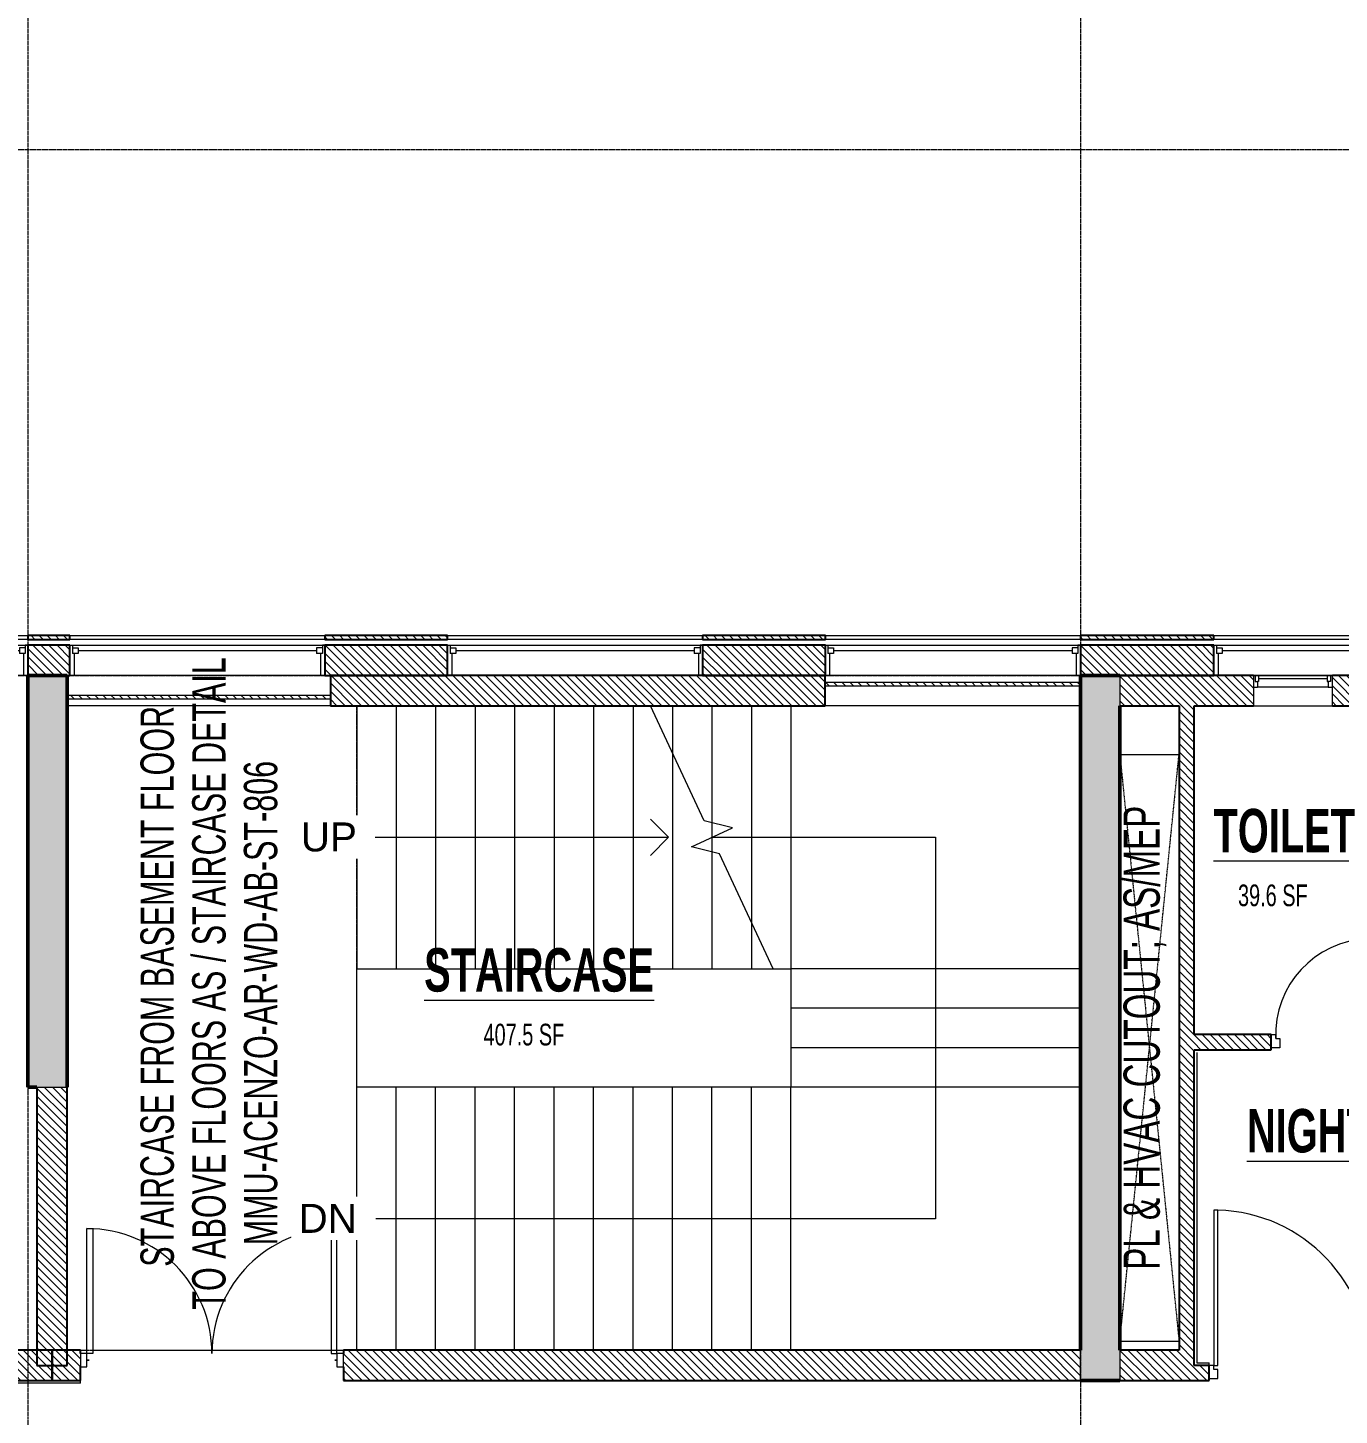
# Model space of a CAD drawing. Header units: millimetres. Extents: x -25222 to 91371, y -63339 to 20835.
# Drawn here: x 53735 to 63703, y -31013 to -20464 of the extents above; entities that cross this region are included whole.
import ezdxf

# ---------------------------------------------------------------- set-up
doc = ezdxf.new("R2010")
doc.units = ezdxf.units.MM
for name, pattern in [('Cut Out Line', [2, 1, -1]), ('Grid Line', [22.225, 12.7, -3.175, 3.175, -3.175]), ('Overhead', [3.96875, 2.38125, -1.5875])]:
    doc.linetypes.add(name, pattern=pattern)
for name, color, linetype, lineweight in [('A-AREA-IDEN', 2, 'Continuous', 9), ('A-DETL', 90, 'Continuous', 5), ('A-DOOR', 31, 'Continuous', 5), ('A-DOOR-FRAM', 31, 'Continuous', 5), ('A-GLAZ', 151, 'Continuous', 5), ('A-GLAZ-CURT', 52, 'Continuous', 5), ('A-WALL', 113, 'Continuous', 5), ('A-WALL-PATT', 111, 'Continuous', 25), ('G-ANNO-TEXT', 231, 'Continuous', 9), ('S-GRID', 1, 'Continuous', 9), ('S-STRS', 31, 'Continuous', 5), ('S-STRS-ANNO', 31, 'Continuous', 5), ('S-STRS-IDEN', 31, 'Continuous', 5), ('S-STRS-MBND', 31, 'Overhead', 5)]:
    doc.layers.add(name, color=color, linetype=linetype, lineweight=lineweight)
doc.styles.add('Arial_1', font='arial.ttf', dxfattribs={"height": 220})
doc.styles.add('Swis721 Cn BT_2', font='swissc.ttf', dxfattribs={"width": 0.8, "height": 253})
doc.styles.add('Swis721 Cn BT_3', font='swissc.ttf', dxfattribs={"width": 0.8, "height": 165})
doc.styles.add('Swis721 Cn BT_4', font='swissc.ttf', dxfattribs={"width": 0.8, "height": 275})
doc.styles.add('Swis721 Cn BT_B', font='swisscb.ttf', dxfattribs={"width": 0.8, "height": 330})
pattern_1 = [(315, (14219.89, -54691.457), (30.869454, 30.869454), [])]

# ---------------------------------------------------------------- blocks, each defined once
blk = doc.blocks.new('MM-HOSPITAL A_B BLOCK 2022_05_19_Interiors_rvt-1-4_ FOURTH FLOOR - GA PLAN')
at = {"layer": 'A-WALL', "color": 10, "lineweight": 9}
for p, q in [((62620, -28254), (62620, -30614)), ((62620, -30614), (62715, -30614)), ((62715, -30634), (62715, -30614)), ((54135, -30769), (49320, -30769)), ((54135, -30769), (54135, -30749))]:
    blk.add_line(p, q, dxfattribs=at)
blk = doc.blocks.new('System Panel - Glazed-11206183-4_ FOURTH FLOOR - GA PLAN')
at = {"layer": 'A-GLAZ-CURT'}
h = blk.add_hatch(dxfattribs=at)
h.set_pattern_fill('FP_2', color=9, style=0, pattern_type=2)
h.set_pattern_definition([(135, (46545.235, 29237.71), (-30.869454, -30.869454), [])])
h.paths.add_polyline_path([(-970, 12.5), (-970, -12.5), (970, -12.5), (970, 12.5), (968, 12.5)], flags=0)
at = {"layer": 'A-GLAZ-CURT', "lineweight": 9}
for p, q in [((970, 12.5), (-970, 12.5)), ((-970, 12.5), (-970, -12.5)), ((970, -12.5), (970, 12.5)), ((-970, -12.5), (970, -12.5))]:
    blk.add_line(p, q, dxfattribs=at)
blk = doc.blocks.new('System Panel - Glazed-6868417-4_ FOURTH FLOOR - GA PLAN')
at = {"layer": 'A-GLAZ-CURT'}
h = blk.add_hatch(dxfattribs=at)
h.set_pattern_fill('FP_3', color=9, style=0, pattern_type=2)
h.set_pattern_definition([(315, (-40815.21, -29137.71), (30.869454, 30.869454), [])])
h.paths.add_polyline_path([(1000, -13), (1000, 13), (-1000, 13), (-1000, -13), (958, -13)], flags=0)
at = {"layer": 'A-GLAZ-CURT', "lineweight": 9}
for p, q in [((1000, 13), (-1000, 13)), ((-1000, 13), (-1000, -13)), ((1000, -13), (1000, 13)), ((-1000, -13), (1000, -13))]:
    blk.add_line(p, q, dxfattribs=at)
blk = doc.blocks.new('M_Door-Passage-Double-Flush - FWD1 2_0-12334527-4_ FOURTH FLOOR - GA PLAN')
at = {"layer": 'A-DOOR'}
for p, q in [((-950, 96.35), (-950, 1046.35)), ((-950, 1046.35), (-905, 1046.35)), ((-905, 1046.35), (-905, 96.35)), ((950, 1046.35), (905, 1046.35)), ((905, 1046.35), (905, 96.35)), ((950, 96.35), (950, 1046.35)), ((-905, 96.35), (-950, 96.35)), ((905, 96.35), (950, 96.35))]:
    blk.add_line(p, q, dxfattribs=at)
for centre, start, end in [((-950, 96.35), 0, 90), ((950, 96.35), 90, 180)]:
    blk.add_arc(centre, 950, start, end, dxfattribs=at)
at = {"layer": 'A-DOOR-FRAM'}
for p, q in [((-950, 96.35), (-1000, 96.35)), ((-1000, 96.35), (-1000, -3.65)), ((-950, 46.5875), (-950, 96.35)), ((-934.125, 46.5875), (-950, 46.5875)), ((-950, -3.65), (-950, 45.5625)), ((-950, 45.5625), (-934.125, 45.5625)), ((-934.125, 45.5625), (-934.125, 46.5875)), ((950, 46.5875), (934.125, 46.5875)), ((934.125, 46.5875), (934.125, 45.5625)), ((934.125, 45.5625), (950, 45.5625)), ((950, 96.35), (950, 46.5875)), ((1000, 96.35), (950, 96.35)), ((950, 45.5625), (950, -3.65)), ((1000, -3.65), (1000, 96.35)), ((-1000, -3.65), (-950, -3.65)), ((950, -3.65), (1000, -3.65))]:
    blk.add_line(p, q, dxfattribs=at)
blk = doc.blocks.new('M_Fixed - 1938_2578-11206182-4_ FOURTH FLOOR - GA PLAN')
at = {"layer": 'A-GLAZ', "lineweight": 9}
for p, q in [((-969, 102), (-937, 102)), ((-937, -65), (-937, 102)), ((937, -65), (937, 102)), ((969, 102), (937, 102)), ((-950, -128), (-950, -65)), ((-950, -65), (-906, -65)), ((-906, -109), (-906, -65)), ((-906, -87), (906, -87)), ((906, -65), (950, -65)), ((906, -109), (906, -65)), ((950, -128), (950, -65)), ((-969, -128), (-950, -128)), ((-950, -109), (-906, -109)), ((950, -109), (906, -109)), ((968, -128), (950, -128))]:
    blk.add_line(p, q, dxfattribs=at)
blk = doc.blocks.new('DC_SglFl-W-Int - D _0_8-8668305-4_ FOURTH FLOOR - GA PLAN')
at = {"layer": 'A-DOOR'}
for p, q in [((335, 57.5), (335, 787.5)), ((335, 787.5), (365, 787.5)), ((365, 787.5), (365, 57.5)), ((365, 57.5), (335, 57.5))]:
    blk.add_line(p, q, dxfattribs=at)
blk.add_arc((365, 57.5), 730.6, 92.3533, 182.3533, dxfattribs=at)
at = {"layer": 'A-DOOR-FRAM'}
for p, q in [((-400, -42.5), (-400, 57.5)), ((-400, 57.5), (-365, 57.5)), ((-365, 27.5), (-365, 57.5)), ((-365, 27.5), (-335, 27.5)), ((-335, 27.5), (-335, -42.5)), ((335, 27.5), (365, 27.5)), ((335, -42.5), (335, 27.5)), ((365, 57.5), (400, 57.5)), ((365, 27.5), (365, 57.5)), ((400, 57.5), (400, -42.5)), ((-335, -42.5), (-400, -42.5)), ((400, -42.5), (335, -42.5))]:
    blk.add_line(p, q, dxfattribs=at)
blk = doc.blocks.new('DC_SglFl-W-Int - D 1_25-12383855-4_ FOURTH FLOOR - GA PLAN')
at = {"layer": 'A-DOOR'}
for p, q in [((560, -57.5), (560, -1237.5)), ((590, -57.5), (560, -57.5)), ((590, -1237.5), (590, -57.5)), ((560, -1237.5), (590, -1237.5))]:
    blk.add_line(p, q, dxfattribs=at)
blk.add_arc((590, -57.5), 1180.4, 178.54364, 268.54364, dxfattribs=at)
at = {"layer": 'A-DOOR-FRAM'}
for p, q in [((-625, 42.5), (-625, -57.5)), ((-560, 42.5), (-625, 42.5)), ((-560, -27.5), (-560, 42.5)), ((560, 42.5), (560, -27.5)), ((625, 42.5), (560, 42.5)), ((625, -57.5), (625, 42.5)), ((-625, -57.5), (-590, -57.5)), ((-590, -27.5), (-560, -27.5)), ((-590, -27.5), (-590, -57.5)), ((560, -27.5), (590, -27.5)), ((590, -27.5), (590, -57.5)), ((590, -57.5), (625, -57.5))]:
    blk.add_line(p, q, dxfattribs=at)
blk = doc.blocks.new('M_Fixed - 1200_2578-11206207-4_ FOURTH FLOOR - GA PLAN')
at = {"layer": 'A-GLAZ', "lineweight": 9}
for p, q in [((-600, 102), (-568, 102)), ((-568, -65), (-568, 102)), ((568, -65), (568, 102)), ((600, 102), (568, 102)), ((-581, -128), (-581, -65)), ((-581, -65), (-537, -65)), ((-537, -109), (-537, -65)), ((-537, -87), (537, -87)), ((537, -65), (581, -65)), ((537, -109), (537, -65)), ((581, -128), (581, -65)), ((-600, -128), (-581, -128)), ((-581, -109), (-537, -109)), ((581, -109), (537, -109)), ((599, -128), (581, -128))]:
    blk.add_line(p, q, dxfattribs=at)
blk = doc.blocks.new('M_Window-Fixed - 600_1200-11206193-4_ FOURTH FLOOR - GA PLAN')
at = {"layer": 'A-GLAZ'}
for p, q in [((300, 115), (-300, 115)), ((-268.25, -26.1), (268.25, -26.1)), ((-300, -115), (300, -115)), ((261.9, -115), (-261.9, -115))]:
    blk.add_line(p, q, dxfattribs=at)
at = {"layer": 'A-GLAZ', "lineweight": 9}
for p, q in [((-300, 115), (-300, -115)), ((300, -115), (300, 115)), ((-268.25, -26.1), (-300, -26.1)), ((-287.3, -115), (-287.3, -70.55)), ((-287.3, -70.55), (-268.25, -70.55)), ((-268.25, -70.55), (-268.25, -26.1)), ((-261.9, -70.55), (-268.25, -70.55)), ((-261.9, -115), (-261.9, -70.55)), ((261.9, -92.775), (-261.9, -92.775)), ((261.9, -70.55), (268.25, -70.55)), ((261.9, -115), (261.9, -70.55)), ((300, -26.1), (268.25, -26.1)), ((268.25, -70.55), (268.25, -26.1)), ((287.3, -70.55), (268.25, -70.55)), ((287.3, -115), (287.3, -70.55)), ((-261.9, -115), (-300, -115)), ((300, -115), (261.9, -115))]:
    blk.add_line(p, q, dxfattribs=at)

msp = doc.modelspace()

# ---------------------------------------------------------------- hatches: boundary and pattern name
at = {"layer": 'A-WALL-PATT', "lineweight": 5}
h = msp.add_hatch(dxfattribs=at)
h.set_pattern_fill('FP_1', color=9, style=0, pattern_type=2)
h.set_pattern_definition(pattern_1)
h.paths.add_polyline_path([(72518.6, -25113.7), (72518.6, -25083.7), (71968.1, -25083.7), (71968.1, -25113.7), (72143.9, -25113.7)], flags=0)
h.paths.add_polyline_path([(74456.6, -25113.7), (75007.1, -25113.7), (75007.1, -25083.7), (74456.6, -25083.7)], flags=0)
h.paths.add_polyline_path([(85735.1, -25113.7), (86025.1, -25113.7), (86025.1, -25083.7), (85135.1, -25083.7), (85135.1, -25113.7), (85735.1, -25113.7)], flags=0)
h.paths.add_polyline_path([(76945.1, -25113.7), (78035.1, -25113.7), (78035.1, -25083.7), (76945.1, -25083.7)], flags=0)
h.paths.add_polyline_path([(80775.1, -25113.7), (80775.1, -25083.7), (79973.1, -25083.7), (79973.1, -25113.7), (80175.1, -25113.7)], flags=0)
h.paths.add_polyline_path([(83197.1, -25113.7), (83197.1, -25083.7), (82713.1, -25083.7), (82713.1, -25113.7), (83162.1, -25113.7)], flags=0)
h.paths.add_polyline_path([(62485.1, -25113.7), (62750.1, -25113.7), (62750.1, -25083.7), (61735.1, -25083.7), (61735.1, -25113.7), (62035.1, -25113.7)], flags=0)
h.paths.add_polyline_path([(59289.3, -25113.7), (59797.1, -25113.7), (59797.1, -25083.7), (58864.1, -25083.7), (58864.1, -25113.7)], flags=0)
h.paths.add_polyline_path([(56235.1, -25113.7), (56926.1, -25113.7), (56926.1, -25083.7), (55993.1, -25083.7), (55993.1, -25113.7), (56035.1, -25113.7)], flags=0)
h.paths.add_polyline_path([(51797.1, -25113.7), (51797.1, -25083.7), (51238.7, -25083.7), (51238.7, -25113.7)], flags=0)
h.paths.add_polyline_path([(63950.1, -25113.7), (64669.1, -25113.7), (64669.1, -25083.7), (63950.1, -25083.7)], flags=0)
h.paths.add_polyline_path([(53735.1, -25113.7), (54055.1, -25113.7), (54055.1, -25083.7), (53735.1, -25083.7)], flags=0)
h.paths.add_polyline_path([(66607.1, -25113.7), (67497.1, -25113.7), (67497.1, -25083.7), (66607.1, -25083.7)], flags=0)
h.paths.add_polyline_path([(69435.1, -25113.7), (70030.1, -25113.7), (70030.1, -25083.7), (69435.1, -25083.7)], flags=0)
h = msp.add_hatch(dxfattribs=at)
h.set_pattern_fill('FP_1', color=9, style=0, pattern_type=2)
h.set_pattern_definition(pattern_1)
h.paths.add_polyline_path([(56235.1, -25388.7), (56926.1, -25388.7), (56926.1, -25158.7), (55993.1, -25158.7), (55993.1, -25388.7), (56035.1, -25388.7)], flags=0)
h.paths.add_polyline_path([(62600.1, -25388.7), (62750.1, -25388.7), (62750.1, -25158.7), (61735.1, -25158.7), (61735.1, -25388.7), (62485.1, -25388.7)], flags=0)
h.paths.add_polyline_path([(59289.3, -25388.7), (59797.1, -25388.7), (59797.1, -25158.7), (58864.1, -25158.7), (58864.1, -25388.7)], flags=0)
h.paths.add_polyline_path([(70030.1, -25388.7), (70030.1, -25158.7), (69435.1, -25158.7), (69435.1, -25388.7)], flags=0)
h.paths.add_polyline_path([(77653, -25388.7), (78035.1, -25388.7), (78035.1, -25158.7), (76945.1, -25158.7), (76945.1, -25388.7), (77435.1, -25388.7)], flags=0)
h.paths.add_polyline_path([(75007.1, -25388.7), (75007.1, -25158.7), (74456.6, -25158.7), (74456.6, -25388.7)], flags=0)
h.paths.add_polyline_path([(72143.9, -25388.7), (72518.6, -25388.7), (72518.6, -25158.7), (71968.1, -25158.7), (71968.1, -25388.7)], flags=0)
h.paths.add_polyline_path([(54035.1, -25388.7), (54055.1, -25388.7), (54055.1, -25158.7), (53735.1, -25158.7), (53735.1, -25388.7), (53805.1, -25388.7)], flags=0)
h.paths.add_polyline_path([(51797.1, -25388.7), (51797.1, -25158.7), (51238.7, -25158.7), (51238.7, -25388.7)], flags=0)
h.paths.add_polyline_path([(63950.1, -25388.7), (64669.1, -25388.7), (64669.1, -25158.7), (63950.1, -25158.7), (63950.1, -25197.7)], flags=0)
h.paths.add_polyline_path([(66634.8, -25388.7), (67497.1, -25388.7), (67497.1, -25158.7), (66607.1, -25158.7), (66607.1, -25388.7)], flags=0)
h.paths.add_polyline_path([(49300.1, -25388.7), (49300.7, -25388.7), (49300.1, -25158.7)], flags=0)
for points in [[(54035.1, -28518.7), (54035.1, -25388.7), (53735.1, -25388.7), (53735.1, -28518.7), (53805.1, -28518.7)], [(61735.1, -30748.7), (62035.1, -30748.7), (62035.1, -25388.7), (61735.1, -25388.7), (61735.1, -30518.7)]]:
    msp.add_hatch(color=55, dxfattribs=at).paths.add_polyline_path(points, flags=0)
h = msp.add_hatch(dxfattribs=at)
h.set_pattern_fill('FP_1', color=9, style=0, pattern_type=2)
h.set_pattern_definition(pattern_1)
h.paths.add_polyline_path([(59289.3, -25618.7), (59795.1, -25618.7), (59795.1, -25388.7), (56035.1, -25388.7), (56035.1, -25618.7), (56235.1, -25618.7)], flags=0)
h = msp.add_hatch(dxfattribs=at)
h.set_pattern_fill('FP_1', color=9, style=0, pattern_type=2)
h.set_pattern_definition(pattern_1)
h.paths.add_polyline_path([(63950.1, -25618.7), (64215.1, -25618.7), (64215.1, -25388.7), (63650.1, -25388.7), (63650.1, -25618.7)], flags=0)
h.paths.add_polyline_path([(62750.1, -25618.7), (63050.1, -25618.7), (63050.1, -25388.7), (62035.1, -25388.7), (62035.1, -25618.7), (62600.1, -25618.7)], flags=0)
h = msp.add_hatch(dxfattribs=at)
h.set_pattern_fill('FP_1', color=9, style=0, pattern_type=2)
h.set_pattern_definition(pattern_1)
h.paths.add_polyline_path([(62485.1, -30748.7), (62600.1, -30748.7), (62600.1, -25618.7), (62485.1, -25618.7), (62485.1, -30633.7)], flags=0)
h = msp.add_hatch(dxfattribs=at)
h.set_pattern_fill('FP_1', color=9, style=0, pattern_type=2)
h.set_pattern_definition(pattern_1)
h.paths.add_polyline_path([(64100.1, -28233.7), (64215.1, -28233.7), (64215.1, -28118.7), (63985.1, -28118.7), (63985.1, -28233.7)], flags=0)
h.paths.add_polyline_path([(62600.1, -28233.7), (63185.1, -28233.7), (63185.1, -28118.7), (62600.1, -28118.7)], flags=0)
h = msp.add_hatch(dxfattribs=at)
h.set_pattern_fill('FP_1', color=9, style=0, pattern_type=2)
h.set_pattern_definition(pattern_1)
h.paths.add_polyline_path([(53805.1, -30633.7), (54035.1, -30633.7), (54035.1, -28518.7), (53805.1, -28518.7), (53805.1, -30518.7)], flags=0)
h = msp.add_hatch(dxfattribs=at)
h.set_pattern_fill('FP_1', color=9, style=0, pattern_type=2)
h.set_pattern_definition(pattern_1)
h.paths.add_polyline_path([(53920.2, -30748.7), (53920.2, -30633.7), (53805.1, -30633.7), (53805.1, -30518.7), (49300.1, -30518.7), (49300.1, -30748.7), (51943.8, -30748.7)], flags=0)
h = msp.add_hatch(dxfattribs=at)
h.set_pattern_fill('FP_1', color=9, style=0, pattern_type=2)
h.set_pattern_definition(pattern_1)
h.paths.add_polyline_path([(54135.1, -30748.7), (54135.1, -30518.7), (54035.1, -30518.7), (54035.1, -30633.7), (53920.2, -30633.7), (53920.2, -30748.7), (54035.1, -30748.7)], flags=0)
h.paths.add_polyline_path([(59535.1, -30748.7), (61735.1, -30748.7), (61735.1, -30518.7), (56135.1, -30518.7), (56135.1, -30748.7), (59289.3, -30748.7)], flags=0)
h = msp.add_hatch(dxfattribs=at)
h.set_pattern_fill('FP_1', color=9, style=0, pattern_type=2)
h.set_pattern_definition(pattern_1)
h.paths.add_polyline_path([(62485.1, -30748.7), (62485.1, -30518.7), (62035.1, -30518.7), (62035.1, -30748.7)], flags=0)
h = msp.add_hatch(dxfattribs=at)
h.set_pattern_fill('FP_1', color=9, style=0, pattern_type=2)
h.set_pattern_definition(pattern_1)
h.paths.add_polyline_path([(85073.1, -30748.7), (85735.1, -30748.7), (85735.1, -30633.7), (84227.6, -30633.7), (84227.6, -30748.7), (84998.5, -30748.7)], flags=0)
h.paths.add_polyline_path([(62600.1, -30748.7), (62715.1, -30748.7), (62715.1, -30633.7), (62600.1, -30633.7)], flags=0)
h.paths.add_polyline_path([(63965.1, -30748.7), (66830.1, -30748.7), (66830.1, -30633.7), (63965.1, -30633.7)], flags=0)
h.paths.add_polyline_path([(83012.6, -30748.7), (83127.6, -30748.7), (83127.6, -30633.7), (82782.6, -30633.7), (82782.6, -30748.7), (82897.6, -30748.7)], flags=0)
h.paths.add_polyline_path([(68080.1, -30748.7), (72465.1, -30748.7), (72465.1, -30633.7), (68080.1, -30633.7)], flags=0)
h.paths.add_polyline_path([(81682.6, -30748.7), (81682.6, -30633.7), (78425.1, -30633.7), (78425.1, -30748.7), (81325.7, -30748.7)], flags=0)
h.paths.add_polyline_path([(73715.1, -30748.7), (74060.1, -30748.7), (74060.1, -30633.7), (73715.1, -30633.7)], flags=0)
h.paths.add_polyline_path([(77060.1, -30748.7), (77175.1, -30748.7), (77175.1, -30633.7), (75310.1, -30633.7), (75310.1, -30748.7), (76945.1, -30748.7)], flags=0)

# ---------------------------------------------------------------- linework, layer by layer
at = {"layer": 'A-DETL'}
for p, q in [((62035.1, -25988.6), (62485.1, -25988.6)), ((62035.1, -30448.7), (62485.1, -30448.7))]:
    msp.add_line(p, q, dxfattribs=at)
at = {"layer": 'A-DETL', "linetype": 'Cut Out Line'}
for p, q in [((62035.1, -30448.7), (62485.1, -25988.6)), ((62035.1, -25988.6), (62485.1, -30448.3))]:
    msp.add_line(p, q, dxfattribs=at)
at = {"layer": 'A-WALL'}
for p, q in [((51797.1, -25083.7), (53735.1, -25083.7)), ((54055.1, -25083.7), (55993.1, -25083.7)), ((56926.1, -25083.7), (58864.1, -25083.7)), ((59797.1, -25083.7), (61735.1, -25083.7)), ((62750.1, -25083.7), (63950.1, -25083.7)), ((53735.1, -25113.7), (51797.1, -25113.7)), ((51797.1, -25158.7), (53735.1, -25158.7)), ((55993.1, -25113.7), (54055.1, -25113.7)), ((54055.1, -25158.7), (55993.1, -25158.7)), ((58864.1, -25113.7), (56926.1, -25113.7)), ((56926.1, -25158.7), (58864.1, -25158.7)), ((61735.1, -25113.7), (59797.1, -25113.7)), ((59797.1, -25158.7), (61735.1, -25158.7)), ((63950.1, -25113.7), (62750.1, -25113.7)), ((62750.1, -25158.7), (63950.1, -25158.7)), ((53735.1, -25388.7), (51797.1, -25388.7)), ((55993.1, -25388.7), (54055.1, -25388.7)), ((61735.1, -25388.7), (59797.1, -25388.7)), ((62035.1, -25388.7), (62035.1, -25618.7)), ((53805.1, -28518.7), (54035.1, -28518.7)), ((61735.1, -30748.7), (61735.1, -30518.7)), ((62035.1, -30518.7), (62035.1, -30748.7))]:
    msp.add_line(p, q, dxfattribs=at)
at = {"layer": 'A-WALL', "lineweight": 25}
for p, q in [((54055.1, -25083.7), (53735.1, -25083.7)), ((53735.1, -25083.7), (53735.1, -25113.7)), ((54055.1, -25113.7), (54055.1, -25083.7)), ((56926.1, -25083.7), (55993.1, -25083.7)), ((55993.1, -25083.7), (55993.1, -25113.7)), ((56926.1, -25113.7), (56926.1, -25083.7)), ((59797.1, -25083.7), (58864.1, -25083.7)), ((58864.1, -25083.7), (58864.1, -25113.7)), ((59797.1, -25113.7), (59797.1, -25083.7)), ((62750.1, -25083.7), (61735.1, -25083.7)), ((61735.1, -25083.7), (61735.1, -25113.7)), ((62750.1, -25113.7), (62750.1, -25083.7)), ((53735.1, -25113.7), (54055.1, -25113.7)), ((54055.1, -25158.7), (53735.1, -25158.7)), ((53735.1, -25158.7), (53735.1, -25388.7)), ((54055.1, -25388.7), (54055.1, -25158.7)), ((55993.1, -25113.7), (56926.1, -25113.7)), ((56926.1, -25158.7), (55993.1, -25158.7)), ((55993.1, -25158.7), (55993.1, -25388.7)), ((56926.1, -25388.7), (56926.1, -25158.7)), ((58864.1, -25113.7), (59797.1, -25113.7)), ((59797.1, -25158.7), (58864.1, -25158.7)), ((58864.1, -25158.7), (58864.1, -25388.7)), ((59797.1, -25388.7), (59797.1, -25158.7)), ((61735.1, -25113.7), (62750.1, -25113.7)), ((62750.1, -25158.7), (61735.1, -25158.7)), ((61735.1, -25158.7), (61735.1, -25388.7)), ((62750.1, -25388.7), (62750.1, -25158.7)), ((53735.1, -25388.7), (54055.1, -25388.7)), ((55993.1, -25388.7), (56926.1, -25388.7)), ((59795.1, -25388.7), (56035.1, -25388.7)), ((56035.1, -25388.7), (56035.1, -25618.7)), ((58864.1, -25388.7), (59797.1, -25388.7)), ((59795.1, -25618.7), (59795.1, -25388.7)), ((61735.1, -25388.7), (62750.1, -25388.7)), ((63050.1, -25388.7), (62035.1, -25388.7)), ((64215.1, -25388.7), (63650.1, -25388.7)), ((56035.1, -25618.7), (59795.1, -25618.7)), ((62035.1, -25618.7), (62485.1, -25618.7)), ((62485.1, -25618.7), (62485.1, -30518.7)), ((62600.1, -28118.7), (62600.1, -25618.7)), ((62600.1, -25618.7), (63050.1, -25618.7)), ((63650.1, -25618.7), (64100.1, -25618.7)), ((63185.1, -28118.7), (62600.1, -28118.7)), ((63185.1, -28233.7), (63185.1, -28118.7)), ((62600.1, -30633.7), (62600.1, -28233.7)), ((62600.1, -28233.7), (63185.1, -28233.7)), ((53805.1, -28518.7), (53805.1, -30633.7)), ((54035.1, -30633.7), (54035.1, -28518.7)), ((53920.2, -30518.7), (52734.7, -30518.7)), ((54135.1, -30518.7), (53920.1, -30518.7)), ((53920.1, -30518.7), (53920.1, -30748.7)), ((53920.2, -30748.7), (53920.2, -30518.7)), ((54135.1, -30543.7), (54135.1, -30518.7)), ((61735.1, -30518.7), (56135.1, -30518.7)), ((56135.1, -30518.7), (56135.1, -30543.7)), ((62485.1, -30518.7), (62035.1, -30518.7)), ((53805.1, -30633.7), (54035.1, -30633.7)), ((54135.1, -30748.7), (54135.1, -30643.7)), ((56135.1, -30643.7), (56135.1, -30748.7)), ((62715.1, -30633.7), (62600.1, -30633.7)), ((62715.1, -30748.7), (62715.1, -30633.7)), ((49300.1, -30748.7), (53920.2, -30748.7)), ((53920.1, -30748.7), (54135.1, -30748.7)), ((56135.1, -30748.7), (61735.1, -30748.7)), ((62035.1, -30748.7), (62715.1, -30748.7))]:
    msp.add_line(p, q, dxfattribs=at)
at = {"layer": 'A-WALL', "lineweight": 50}
for p, q in [((53735.1, -25388.7), (53735.1, -28518.7)), ((54035.1, -25388.7), (53735.1, -25388.7)), ((54035.1, -28518.7), (54035.1, -25388.7)), ((62035.1, -25388.7), (61735.1, -25388.7)), ((61735.1, -25388.7), (61735.1, -30518.7)), ((62035.1, -30518.7), (62035.1, -25618.7)), ((53735.1, -28518.7), (53805.1, -28518.7)), ((61735.1, -30748.7), (62035.1, -30748.7))]:
    msp.add_line(p, q, dxfattribs=at)
at = {"layer": 'S-GRID', "linetype": 'Grid Line'}
for p, q in [((53735.1, 20089.7), (53735.1, -62440.6)), ((61735.1, 20089.7), (61735.1, -62440.6)), ((-24562.2, -21388.7), (90711.2, -21388.7)), ((-24562.2, -25388.7), (90711.2, -25388.7))]:
    msp.add_line(p, q, dxfattribs=at)
at = {"layer": 'S-STRS'}
for p, q in [((56035.1, -25618.7), (54035.1, -25618.7)), ((56235.1, -25618.7), (56235.1, -27618.7)), ((56535.1, -25618.7), (56535.1, -27618.7)), ((56835.1, -25618.7), (56835.1, -27618.7)), ((57135.1, -25618.7), (57135.1, -27618.7)), ((57435.1, -25618.7), (57435.1, -27618.7)), ((57735.1, -25618.7), (57735.1, -27618.7)), ((58035.1, -25618.7), (58035.1, -27618.7)), ((58335.1, -25618.7), (58335.1, -27618.7)), ((58635.1, -25618.7), (58635.1, -25975.4)), ((58935.1, -25618.7), (58935.1, -26508.3)), ((59235.1, -25618.7), (59235.1, -27262.1)), ((59535.1, -25618.7), (59535.1, -27618.7)), ((61735.1, -25618.7), (59795.1, -25618.7)), ((58635.1, -25975.4), (58635.1, -27618.7)), ((58935.1, -26508.3), (58935.1, -26618.7)), ((58935.1, -26618.7), (58935.1, -26729.2)), ((58935.1, -26729.2), (58935.1, -27618.7)), ((59235.1, -27262.1), (59235.1, -27618.7)), ((56235.1, -28518.7), (56235.1, -27618.7)), ((56235.1, -27618.7), (56535.1, -27618.7)), ((56535.1, -27618.7), (56835.1, -27618.7)), ((56835.1, -27618.7), (57135.1, -27618.7)), ((57135.1, -27618.7), (57435.1, -27618.7)), ((57435.1, -27618.7), (57735.1, -27618.7)), ((57735.1, -27618.7), (58035.1, -27618.7)), ((58035.1, -27618.7), (58335.1, -27618.7)), ((58335.1, -27618.7), (58635.1, -27618.7)), ((58635.1, -27618.7), (58935.1, -27618.7)), ((58935.1, -27618.7), (59235.1, -27618.7)), ((59235.1, -27618.7), (59401.4, -27618.7)), ((59401.4, -27618.7), (59535.1, -27618.7)), ((61735.1, -27618.7), (59535.1, -27618.7)), ((59535.1, -27618.7), (59535.1, -27918.7)), ((59535.1, -27918.7), (59535.1, -28218.7)), ((61735.1, -27918.7), (59535.1, -27918.7)), ((59535.1, -28218.7), (59535.1, -28518.7)), ((61735.1, -28218.7), (59535.1, -28218.7)), ((56235.1, -30518.7), (56235.1, -28518.7)), ((56535.1, -28518.7), (56235.1, -28518.7)), ((56835.1, -28518.7), (56535.1, -28518.7)), ((56535.1, -30518.7), (56535.1, -28518.7)), ((57135.1, -28518.7), (56835.1, -28518.7)), ((56835.1, -30518.7), (56835.1, -28518.7)), ((57435.1, -28518.7), (57135.1, -28518.7)), ((57135.1, -30518.7), (57135.1, -28518.7)), ((57735.1, -28518.7), (57435.1, -28518.7)), ((57435.1, -30518.7), (57435.1, -28518.7)), ((58035.1, -28518.7), (57735.1, -28518.7)), ((57735.1, -30518.7), (57735.1, -28518.7)), ((58335.1, -28518.7), (58035.1, -28518.7)), ((58035.1, -30518.7), (58035.1, -28518.7)), ((58635.1, -28518.7), (58335.1, -28518.7)), ((58335.1, -30518.7), (58335.1, -28518.7)), ((58935.1, -28518.7), (58635.1, -28518.7)), ((58635.1, -30518.7), (58635.1, -28518.7)), ((59235.1, -28518.7), (58935.1, -28518.7)), ((58935.1, -30518.7), (58935.1, -28518.7)), ((59535.1, -28518.7), (59235.1, -28518.7)), ((59235.1, -30518.7), (59235.1, -28518.7)), ((59535.1, -30518.7), (59535.1, -28518.7)), ((61735.1, -28518.7), (59535.1, -28518.7)), ((54135.1, -30518.7), (54185.1, -30518.7)), ((54230.1, -30518.7), (56040.1, -30518.7)), ((56085.1, -30518.7), (56135.1, -30518.7))]:
    msp.add_line(p, q, dxfattribs=at)
at = {"layer": 'S-STRS', "linetype": 'Overhead'}
for p, q in [((56235.1, -25618.7), (56235.1, -27618.7)), ((56535.1, -25618.7), (56535.1, -27618.7)), ((56835.1, -25618.7), (56835.1, -27618.7)), ((57135.1, -25618.7), (57135.1, -27618.7)), ((57435.1, -25618.7), (57435.1, -27618.7)), ((57735.1, -25618.7), (57735.1, -27618.7)), ((58035.1, -25618.7), (58035.1, -27618.7)), ((58335.1, -25618.7), (58335.1, -27618.7)), ((58635.1, -25618.7), (58635.1, -25975.4)), ((58935.1, -25618.7), (58935.1, -26508.3)), ((59235.1, -25618.7), (59235.1, -27262.1)), ((59535.1, -25618.7), (59535.1, -27618.7)), ((58635.1, -25975.4), (58635.1, -27618.7)), ((58935.1, -26508.3), (58935.1, -26618.7)), ((58935.1, -26618.7), (58935.1, -26729.2)), ((58935.1, -26729.2), (58935.1, -27618.7)), ((59235.1, -27262.1), (59235.1, -27618.7)), ((61735.1, -27618.7), (59535.1, -27618.7)), ((61735.1, -27918.7), (59535.1, -27918.7)), ((61735.1, -28218.7), (59535.1, -28218.7)), ((56235.1, -30518.7), (56235.1, -28518.7)), ((56535.1, -30518.7), (56535.1, -28518.7)), ((56835.1, -30518.7), (56835.1, -28518.7)), ((57135.1, -30518.7), (57135.1, -28518.7)), ((57435.1, -30518.7), (57435.1, -28518.7)), ((57735.1, -30518.7), (57735.1, -28518.7)), ((58035.1, -30518.7), (58035.1, -28518.7)), ((58335.1, -30518.7), (58335.1, -28518.7)), ((58635.1, -30518.7), (58635.1, -28518.7)), ((58935.1, -30518.7), (58935.1, -28518.7)), ((59235.1, -30518.7), (59235.1, -28518.7)), ((59535.1, -30518.7), (59535.1, -28518.7)), ((61735.1, -28518.7), (59535.1, -28518.7))]:
    msp.add_line(p, q, dxfattribs=at)
at = {"layer": 'S-STRS-ANNO'}
for p, q in [((58605.1, -26618.7), (58467.6, -26481.2)), ((56235.1, -26618.7), (56535.1, -26618.7)), ((56535.1, -26618.7), (56835.1, -26618.7)), ((56835.1, -26618.7), (57135.1, -26618.7)), ((57135.1, -26618.7), (57435.1, -26618.7)), ((57435.1, -26618.7), (57735.1, -26618.7)), ((57735.1, -26618.7), (58035.1, -26618.7)), ((58035.1, -26618.7), (58335.1, -26618.7)), ((58335.1, -26618.7), (58605.1, -26618.7)), ((58605.1, -26618.7), (58467.6, -26756.2)), ((58935.1, -26618.7), (59235.1, -26618.7)), ((59235.1, -26618.7), (59535.1, -26618.7)), ((59535.1, -26618.7), (60635.1, -26618.7)), ((60635.1, -26618.7), (60635.1, -27618.7)), ((60635.1, -27618.7), (60635.1, -27918.7)), ((60635.1, -27918.7), (60635.1, -28218.7)), ((60635.1, -28218.7), (60635.1, -28518.7)), ((60635.1, -28518.7), (60635.1, -29518.7)), ((56535.1, -29518.7), (56235.1, -29518.7)), ((56835.1, -29518.7), (56535.1, -29518.7)), ((57135.1, -29518.7), (56835.1, -29518.7)), ((57435.1, -29518.7), (57135.1, -29518.7)), ((57735.1, -29518.7), (57435.1, -29518.7)), ((58035.1, -29518.7), (57735.1, -29518.7)), ((58335.1, -29518.7), (58035.1, -29518.7)), ((58635.1, -29518.7), (58335.1, -29518.7)), ((58935.1, -29518.7), (58635.1, -29518.7)), ((59235.1, -29518.7), (58935.1, -29518.7)), ((59535.1, -29518.7), (59235.1, -29518.7)), ((60635.1, -29518.7), (59535.1, -29518.7))]:
    msp.add_line(p, q, dxfattribs=at)
at = {"layer": 'S-STRS-MBND'}
for p, q in [((54035.1, -25618.7), (54035.1, -30518.7)), ((56235.1, -25618.7), (54035.1, -25618.7)), ((56235.1, -28518.7), (56235.1, -25618.7)), ((58635.1, -25618.7), (58635.1, -25975.4)), ((58635.1, -25618.7), (58635.1, -25975.4)), ((58935.1, -25618.7), (58935.1, -26508.3)), ((58935.1, -25618.7), (58935.1, -26508.3)), ((59135.1, -25618.7), (59535.1, -25618.7)), ((59235.1, -25618.7), (59235.1, -27262.1)), ((59235.1, -25618.7), (59235.1, -27262.1)), ((61735.1, -25618.7), (59535.1, -25618.7)), ((59535.1, -25618.7), (59535.1, -27618.7)), ((59535.1, -25618.7), (59535.1, -27618.7)), ((61735.1, -27918.7), (61735.1, -25618.7)), ((58935.1, -26618.7), (58935.1, -26729.2)), ((58935.1, -26618.7), (58935.1, -26729.2)), ((59401.4, -27618.7), (59535.1, -27618.7)), ((59535.1, -27618.7), (59535.1, -27918.7)), ((61735.1, -27918.7), (59535.1, -27918.7)), ((59535.1, -27918.7), (59535.1, -28218.7)), ((61735.1, -27918.7), (59535.1, -27918.7)), ((61735.1, -27918.7), (61735.1, -28218.7)), ((59535.1, -28218.7), (59535.1, -28518.7)), ((61735.1, -28218.7), (59535.1, -28218.7)), ((61735.1, -28218.7), (59535.1, -28218.7)), ((61735.1, -30518.7), (61735.1, -28218.7)), ((56235.1, -30518.7), (56235.1, -28518.7)), ((59535.1, -28518.7), (56235.1, -28518.7)), ((56235.1, -30518.7), (56235.1, -28518.7)), ((56535.1, -30518.7), (56535.1, -28518.7)), ((56535.1, -30518.7), (56535.1, -28518.7)), ((56835.1, -30518.7), (56835.1, -28518.7)), ((56835.1, -30518.7), (56835.1, -28518.7)), ((57135.1, -30518.7), (57135.1, -28518.7)), ((57135.1, -30518.7), (57135.1, -28518.7)), ((57435.1, -30518.7), (57435.1, -28518.7)), ((57435.1, -30518.7), (57435.1, -28518.7)), ((57735.1, -30518.7), (57735.1, -28518.7)), ((57735.1, -30518.7), (57735.1, -28518.7)), ((58035.1, -30518.7), (58035.1, -28518.7)), ((58035.1, -30518.7), (58035.1, -28518.7)), ((58335.1, -30518.7), (58335.1, -28518.7)), ((58335.1, -30518.7), (58335.1, -28518.7)), ((58635.1, -30518.7), (58635.1, -28518.7)), ((58635.1, -30518.7), (58635.1, -28518.7)), ((58935.1, -30518.7), (58935.1, -28518.7)), ((58935.1, -30518.7), (58935.1, -28518.7)), ((59235.1, -30518.7), (59235.1, -28518.7)), ((59235.1, -30518.7), (59235.1, -28518.7)), ((59535.1, -30518.7), (59535.1, -28518.7)), ((59535.1, -30518.7), (59535.1, -28518.7)), ((54035.1, -30518.7), (56235.1, -30518.7)), ((59535.1, -30518.7), (56235.1, -30518.7)), ((59535.1, -30518.7), (61735.1, -30518.7))]:
    msp.add_line(p, q, dxfattribs=at)
at = {"layer": 'S-STRS-MBND', "linetype": 'Continuous'}
for p, q in [((58877, -26494.1), (58468.8, -25618.7)), ((58779.4, -26691.4), (59090.9, -26546.1)), ((59090.9, -26546.1), (58877, -26494.1)), ((58993.2, -26743.4), (58779.4, -26691.4)), ((59401.4, -27618.7), (58993.2, -26743.4))]:
    msp.add_line(p, q, dxfattribs=at)

# ---------------------------------------------------------------- block references
at = {"lineweight": 5}
msp.add_blockref('MM-HOSPITAL A_B BLOCK 2022_05_19_Interiors_rvt-1-4_ FOURTH FLOOR - GA PLAN', (0, 0), dxfattribs=at)
at = {"layer": 'A-DOOR'}
for name, p in [('DC_SglFl-W-Int - D _0_8-8668305-4_ FOURTH FLOOR - GA PLAN', (63585.1, -28176.2)), ('M_Door-Passage-Double-Flush - FWD1 2_0-12334527-4_ FOURTH FLOOR - GA PLAN', (55135.1, -30640.1))]:
    msp.add_blockref(name, p, dxfattribs=at)
at = {"layer": 'A-DOOR', "rotation": 180}
msp.add_blockref('DC_SglFl-W-Int - D 1_25-12383855-4_ FOURTH FLOOR - GA PLAN', (63340.1, -30691.2), dxfattribs=at)
at = {"layer": 'A-GLAZ', "rotation": 180}
for name, p in [('M_Fixed - 1938_2578-11206182-4_ FOURTH FLOOR - GA PLAN', (52766.1, -25286.7)), ('M_Fixed - 1938_2578-11206182-4_ FOURTH FLOOR - GA PLAN', (55024.1, -25286.7)), ('M_Fixed - 1938_2578-11206182-4_ FOURTH FLOOR - GA PLAN', (57895.1, -25286.7)), ('M_Fixed - 1938_2578-11206182-4_ FOURTH FLOOR - GA PLAN', (60766.1, -25286.7)), ('M_Fixed - 1200_2578-11206207-4_ FOURTH FLOOR - GA PLAN', (63350.1, -25286.7)), ('M_Window-Fixed - 600_1200-11206193-4_ FOURTH FLOOR - GA PLAN', (63350.1, -25503.7))]:
    msp.add_blockref(name, p, dxfattribs=at)
at = {"layer": 'A-GLAZ-CURT', "rotation": 180}
msp.add_blockref('System Panel - Glazed-11206183-4_ FOURTH FLOOR - GA PLAN', (60765.1, -25453.7), dxfattribs=at)
at = {"layer": 'A-GLAZ-CURT'}
msp.add_blockref('System Panel - Glazed-6868417-4_ FOURTH FLOOR - GA PLAN', (55035.1, -25553.7), dxfattribs=at)

# ---------------------------------------------------------------- texts
at = {"layer": 'A-AREA-IDEN', "attachment_point": 1}
for s, insert, char_height, width, style in [('\\LTOILET', (62747.1, -26402.6), 330, 1199.324, 'Swis721 Cn BT_B'), ('39.6 SF', (62933.2, -26977.3), 165, 599.662, 'Swis721 Cn BT_3'), ('\\LSTAIRCASE', (56748, -27461.5), 330, 1940.084, 'Swis721 Cn BT_B'), ('407.5 SF', (57199.1, -28036.2), 165, 698.43, 'Swis721 Cn BT_3'), ('\\LNIGHT DUTY ROOM - 1', (63001.1, -28684.5), 330, 3894.277, 'Swis721 Cn BT_B')]:
    msp.add_mtext(s, dxfattribs=dict(at, insert=insert, char_height=char_height, width=width, style=style))
at = {"layer": 'G-ANNO-TEXT', "color": 7, "attachment_point": 1, "rotation": 90}
for s, insert, char_height, width, style in [('TO ABOVE FLOORS AS / STAIRCASE DETAIL', (54985.1, -30209.5), 253, 5418.125, 'Swis721 Cn BT_2'), ('STAIRCASE FROM BASEMENT FLOOR ', (54592.2, -29883.5), 253, 4705.585, 'Swis721 Cn BT_2'), ('MMU-ACENZO-AR-WD-AB-ST-806', (55378, -29720.5), 253, 4232.91, 'Swis721 Cn BT_2'), ('PL & HVAC CUTOUT; AS/MEP', (62063.3, -29906.7), 275, 4141.197, 'Swis721 Cn BT_4')]:
    msp.add_mtext(s, dxfattribs=dict(at, insert=insert, char_height=char_height, width=width, style=style))

# ---------------------------------------------------------------- next in the draw order: texts
at = {"layer": 'S-STRS-IDEN', "char_height": 220, "attachment_point": 1, "line_spacing_factor": 0.941778, "style": 'Arial_1', "bg_fill": 3, "box_fill_scale": 1.25, "bg_fill_color": 256, "bg_fill_true_color": 13158600, "bg_fill_transparency": 0}
for s, insert, width in [('UP', (55810.4, -26505.8), 509.69), ('DN', (55793.1, -29405.8), 530.409)]:
    msp.add_mtext(s, dxfattribs=dict(at, insert=insert, width=width))

doc.saveas('drawing.dxf')
